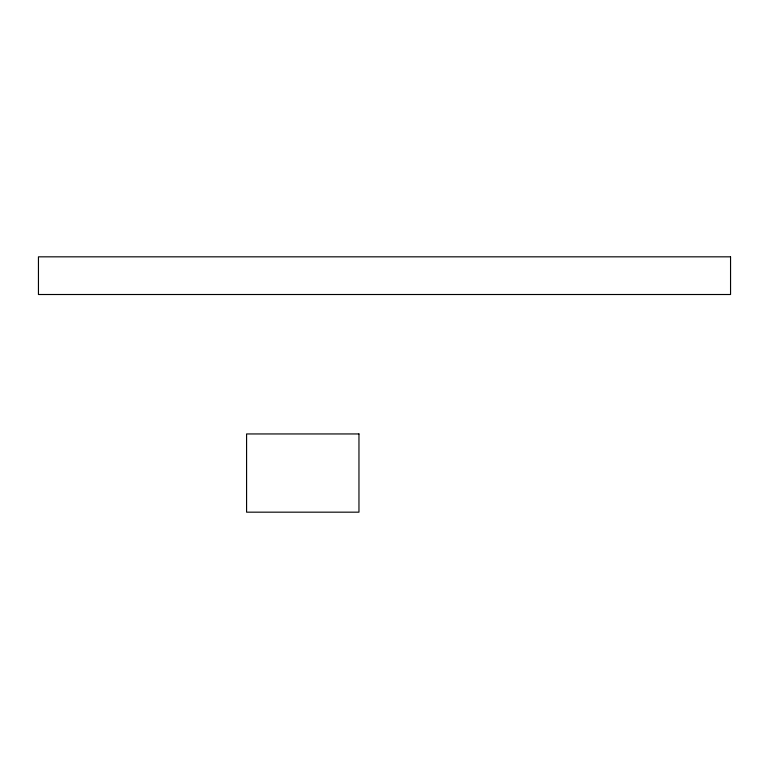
<?xml version="1.0" encoding="UTF-8"?>
<svg xmlns="http://www.w3.org/2000/svg" width="769" height="769" viewBox="0 0 769 769"><rect width="100%" height="100%" fill="white"/><g stroke="black" fill="none" stroke-linecap="round" stroke-linejoin="round"><path stroke-width="1.15" d="M730.55 256.827L38.45 256.827L38.45 294.508L730.55 294.508L730.55 256.827M358.96 433.947L246.58 433.947L246.58 512.173L358.96 512.173L358.96 433.947"/></g></svg>
